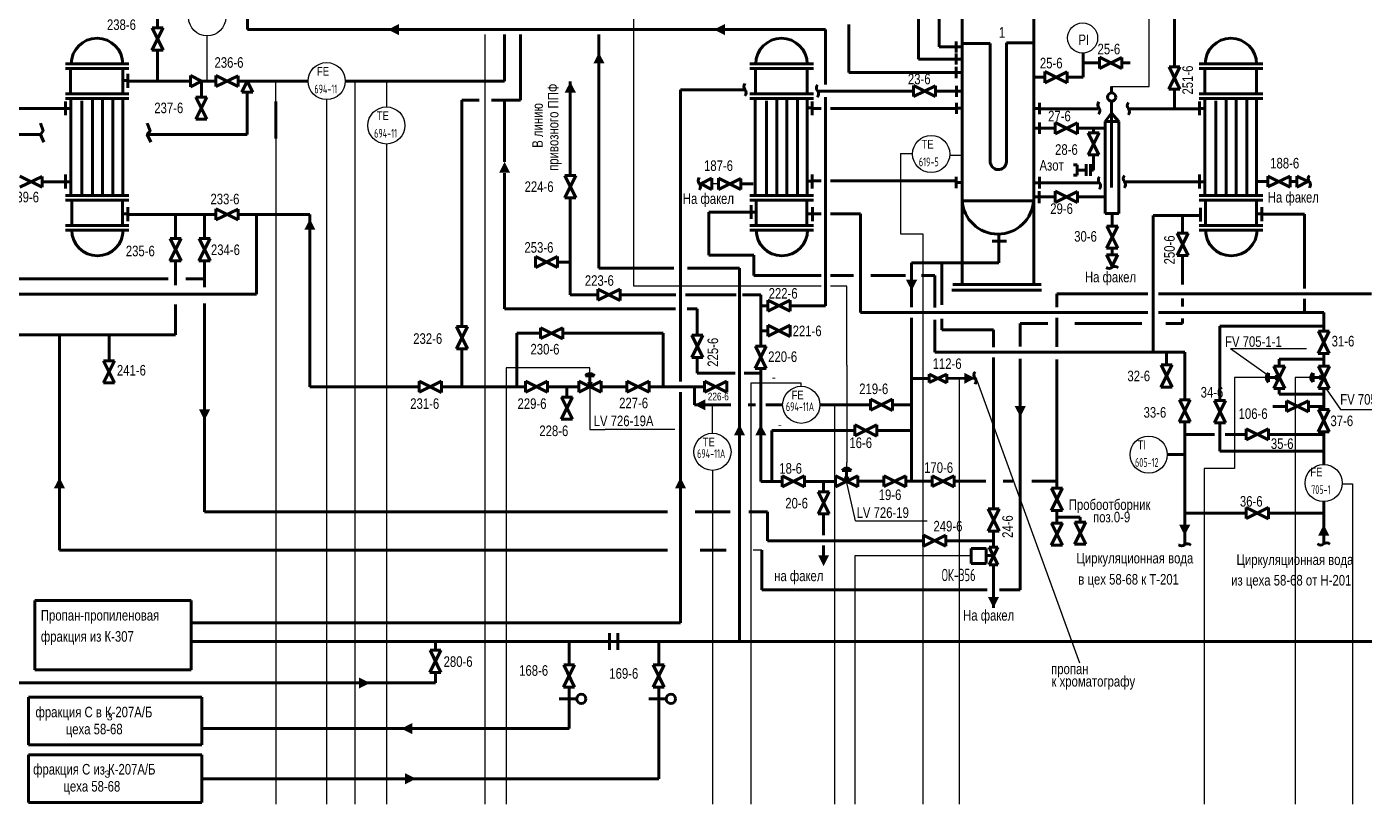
# Model space of a CAD drawing. Extents: x 906 to 2746, y -85 to 594.
# Drawn here: x 1132.9 to 1511.8, y 98.8 to 319.2 of the extents above; entities that cross this region are included whole.
import ezdxf

# ---------------------------------------------------------------- set-up
doc = ezdxf.new("R2010")
doc.units = 0
doc.header["$MEASUREMENT"] = 0
doc.layers.add('1', color=7, linetype='CONTINUOUS')
doc.layers.add('2', color=7, linetype='CONTINUOUS')
doc.styles.get("Standard").update_dxf_attribs({"font": 'MDM_Win'})
doc.styles.add('стиль1', font='txt.shx', dxfattribs={"width": 0.6})

msp = doc.modelspace()

# ---------------------------------------------------------------- linework, layer by layer
at = {"layer": '1', "lineweight": 30}
for p, q in [((1304.87, 245.66), (1304.87, 538.64)), ((1450.86, 302.26), (1450.86, 538.64)), ((1184.03, 309.71), (1184.03, 316.54)), ((1262.69, 316.93), (1262.69, 98.76)), ((1184.03, 303.75), (1184.03, 309.71)), ((1203.45, 298.01), (1203.45, 303.75)), ((1225.89, 303.72), (1225.89, 98.76)), ((1234.81, 303.72), (1234.81, 296.44)), ((1440.2, 302.26), (1450.86, 302.26)), ((1217.83, 298.49), (1217.83, 294.62)), ((1217.83, 294.62), (1217.83, 98.76)), ((1203.45, 287.49), (1203.45, 98.76)), ((1234.81, 285.92), (1234.81, 98.76)), ((1380.48, 283.2), (1380.48, 260.48)), ((1380.48, 283.2), (1383.87, 283.2)), ((1394.39, 282.79), (1397.88, 282.79)), ((1323.9, 274.65), (1323.43, 274.65)), ((1328.87, 274.65), (1326.99, 274.65)), ((1380.48, 260.48), (1386.78, 260.48)), ((1386.78, 260.48), (1386.78, 98.76)), ((1358, 245.66), (1304.87, 245.66)), ((1365.21, 245.66), (1360.62, 245.66)), ((1365.21, 224.85), (1365.21, 245.66)), ((1473.96, 227.92), (1484.28, 220.54)), ((1473.96, 227.92), (1495.49, 227.92)), ((1365.21, 223.21), (1365.21, 224.85)), ((1292.48, 222.49), (1268.77, 222.49)), ((1268.77, 222.49), (1268.77, 98.76)), ((1292.48, 220.85), (1292.48, 222.49)), ((1365.21, 223.21), (1365.21, 195.67)), ((1292.45, 217.14), (1292.45, 204.95)), ((1352.32, 218.1), (1338.04, 218.1)), ((1338.04, 218.1), (1338.04, 98.76)), ((1352.32, 217.25), (1352.32, 218.1)), ((1402.17, 218.72), (1431.18, 138.81)), ((1479.51, 219.72), (1475.08, 219.72)), ((1475.08, 219.72), (1475.08, 193.92)), ((1484.05, 219.72), (1479.51, 219.72)), ((1496.67, 219.72), (1492.26, 219.72)), ((1492.26, 219.72), (1492.26, 98.76)), ((1501.04, 216.48), (1505.1, 210.66)), ((1327.17, 203.93), (1327.17, 211.99)), ((1361.7, 211.99), (1361.7, 98.76)), ((1505.1, 210.66), (1522.7, 210.66)), ((1292.45, 204.95), (1296.77, 204.95)), ((1316.55, 204.95), (1296.77, 204.95)), ((1327.17, 193.41), (1327.17, 98.76)), ((1365.21, 194.02), (1365.21, 195.67)), ((1475.08, 193.92), (1466.51, 193.92)), ((1466.51, 193.92), (1466.51, 98.76)), ((1367.69, 179.13), (1365.18, 190.31)), ((1505.59, 189.59), (1508.48, 189.59)), ((1508.48, 189.59), (1508.48, 98.76)), ((1367.69, 179.13), (1387.99, 179.13)), ((1341.17, 170.75), (1338.72, 170.75)), ((1397.12, 169.14), (1367.46, 169.14)), ((1367.46, 169.14), (1367.46, 98.76)), ((1400.46, 169.14), (1397.12, 169.14))]:
    msp.add_line(p, q, dxfattribs=at)
at = {"layer": '1', "lineweight": 80}
for p, q in [((1397.88, 480.67), (1397.88, 246.08)), ((1418.17, 246.08), (1418.17, 480.67)), ((1458.04, 370.33), (1458.04, 307.78)), ((1169.99, 318.85), (1169.99, 326.62)), ((1391.42, 313.42), (1391.42, 327.05)), ((1385.52, 309.99), (1385.52, 323.75)), ((1168.4, 312.55), (1171.55, 318.85)), ((1171.55, 318.85), (1168.47, 318.85)), ((1168.47, 318.85), (1171.55, 312.55)), ((1365.8, 319.76), (1365.8, 306.19)), ((1268.29, 303.75), (1268.29, 316.93)), ((1272.82, 298.36), (1272.82, 316.93)), ((1295.01, 316.93), (1295.01, 250.69)), ((1396.17, 313.42), (1396.17, 315)), ((1396.17, 315), (1396.17, 311.83)), ((1410.44, 311.64), (1410.44, 314.56)), ((1410.44, 314.56), (1418.17, 314.56)), ((1171.55, 312.55), (1168.4, 312.55)), ((1169.99, 312.55), (1169.99, 303.75)), ((1396.17, 313.42), (1391.42, 313.42)), ((1397.88, 313.42), (1396.17, 313.42)), ((1396.17, 309.99), (1396.17, 311.58)), ((1396.17, 311.58), (1396.17, 308.41)), ((1405.87, 314.43), (1397.88, 314.43)), ((1405.87, 311.51), (1405.87, 314.43)), ((1405.87, 311.51), (1405.87, 281.08)), ((1410.44, 311.64), (1410.44, 280.83)), ((1432.18, 304.86), (1432.18, 311.7)), ((1432.18, 311.7), (1432.18, 308.91)), ((1143.89, 308.6), (1161.89, 308.6)), ((1143.89, 307.33), (1161.89, 307.33)), ((1145.29, 307.05), (1145.29, 299.82)), ((1160.12, 307.33), (1160.12, 300.1)), ((1337.78, 308.6), (1355.78, 308.6)), ((1337.78, 307.33), (1355.78, 307.33)), ((1339.36, 307.33), (1339.36, 300.1)), ((1354.01, 307.33), (1354.01, 300.1)), ((1396.17, 309.99), (1385.52, 309.99)), ((1397.88, 309.99), (1396.17, 309.99)), ((1396.17, 306.19), (1396.17, 307.77)), ((1396.17, 307.77), (1396.17, 304.6)), ((1432.18, 308.91), (1436.83, 308.91)), ((1436.83, 307.34), (1436.83, 310.49)), ((1436.83, 310.49), (1443.13, 307.34)), ((1443.13, 310.43), (1436.83, 307.34)), ((1443.13, 307.34), (1443.13, 310.43)), ((1443.13, 308.91), (1445.5, 308.91)), ((1456.45, 301.48), (1459.6, 307.78)), ((1459.6, 307.78), (1456.51, 307.78)), ((1456.51, 307.78), (1459.6, 301.48)), ((1465.09, 308.6), (1483.09, 308.6)), ((1465.09, 307.33), (1483.09, 307.33)), ((1466.67, 307.33), (1466.67, 300.1)), ((1481.32, 307.33), (1481.32, 300.1)), ((1160.1, 303.94), (1161.59, 303.94)), ((1161.59, 305.81), (1161.59, 301.88)), ((1179.3, 303.75), (1161.59, 303.75)), ((1182.39, 303.75), (1179.3, 305.32)), ((1179.3, 305.32), (1179.3, 302.17)), ((1179.3, 302.17), (1182.39, 303.75)), ((1182.39, 299.23), (1182.39, 303.75)), ((1182.39, 303.75), (1186.5, 303.75)), ((1186.5, 302.19), (1186.5, 305.34)), ((1186.5, 305.34), (1192.8, 302.19)), ((1192.8, 305.28), (1186.5, 302.19)), ((1192.8, 302.19), (1192.8, 305.28)), ((1193.18, 303.75), (1192.8, 303.75)), ((1193.18, 303.75), (1212.62, 303.75)), ((1195.4, 303.75), (1193.82, 300.66)), ((1196.97, 300.66), (1195.4, 303.75)), ((1223.15, 303.75), (1268.29, 303.75)), ((1286.91, 276.99), (1286.91, 303.6)), ((1365.8, 306.19), (1396.87, 306.19)), ((1397.88, 306.19), (1396.17, 306.19)), ((1418.17, 304.86), (1421.36, 304.86)), ((1421.36, 303.28), (1421.36, 306.43)), ((1421.36, 306.43), (1427.66, 303.28)), ((1427.66, 306.37), (1421.36, 303.28)), ((1427.66, 303.28), (1427.66, 306.37)), ((1427.66, 304.86), (1432.18, 304.86)), ((1143.89, 300.1), (1161.89, 300.1)), ((1193.82, 300.66), (1196.97, 300.66)), ((1195.4, 288.58), (1195.4, 300.66)), ((1336.38, 301.31), (1318.12, 301.31)), ((1318.12, 301.31), (1318.12, 265.42)), ((1337.78, 300.1), (1355.78, 300.1)), ((1384.08, 300.93), (1356.93, 300.93)), ((1384.08, 299.35), (1384.08, 302.5)), ((1384.08, 302.5), (1390.38, 299.35)), ((1390.38, 302.44), (1384.08, 299.35)), ((1390.38, 299.35), (1390.38, 302.44)), ((1396.27, 300.93), (1390.38, 300.93)), ((1396.27, 300.86), (1396.27, 302.45)), ((1396.27, 302.45), (1396.27, 299.28)), ((1397.98, 300.86), (1396.27, 300.86)), ((1440.2, 300.39), (1440.2, 302.26)), ((1459.6, 301.48), (1456.45, 301.48)), ((1458.04, 301.48), (1458.04, 295.92)), ((1465.09, 300.1), (1483.09, 300.1)), ((1143.92, 295.95), (1128.89, 295.95)), ((1143.89, 298.83), (1161.89, 298.83)), ((1143.92, 294.08), (1143.92, 298.01)), ((1145.41, 295.95), (1143.92, 295.95)), ((1145.41, 298.83), (1145.41, 271.32)), ((1148.55, 298.17), (1148.55, 271.29)), ((1151.53, 298.83), (1151.53, 271.29)), ((1154.35, 298.83), (1154.35, 271.29)), ((1157.33, 271.29), (1157.33, 298.8)), ((1160.12, 298.83), (1160.12, 271.29)), ((1180.8, 292.93), (1183.95, 299.23)), ((1183.95, 299.23), (1180.86, 299.23)), ((1180.86, 299.23), (1183.95, 292.93)), ((1203.45, 287.49), (1203.45, 298.01)), ((1256.21, 234.2), (1256.21, 298.36)), ((1256.21, 298.36), (1261.09, 298.36)), ((1268.29, 298.36), (1264.58, 298.36)), ((1268.29, 280.85), (1268.29, 298.36)), ((1268.29, 298.36), (1272.82, 298.36)), ((1337.78, 298.83), (1355.78, 298.83)), ((1339.3, 298.83), (1339.3, 271.32)), ((1342.44, 298.17), (1342.44, 271.29)), ((1345.42, 298.83), (1345.42, 271.29)), ((1348.24, 298.83), (1348.24, 271.29)), ((1351.22, 271.29), (1351.22, 298.8)), ((1353.96, 296.14), (1355.45, 296.14)), ((1354.01, 298.83), (1354.01, 271.29)), ((1358, 295.98), (1355.4, 295.98)), ((1355.45, 298.01), (1355.45, 294.08)), ((1396.27, 295.98), (1360.62, 295.98)), ((1396.27, 296.04), (1396.27, 297.63)), ((1396.27, 297.63), (1396.27, 294.46)), ((1397.98, 296.04), (1396.27, 296.04)), ((1418.08, 295.98), (1419.79, 295.98)), ((1419.79, 294.4), (1419.79, 297.57)), ((1419.79, 295.98), (1419.79, 294.4)), ((1436.37, 295.92), (1419.82, 295.92)), ((1440.2, 294.62), (1440.2, 298.04)), ((1465.12, 295.92), (1444.99, 295.92)), ((1465.09, 298.83), (1483.09, 298.83)), ((1465.12, 294.08), (1465.12, 298.01)), ((1466.61, 295.95), (1465.12, 295.95)), ((1466.61, 298.83), (1466.61, 271.32)), ((1469.75, 298.17), (1469.75, 271.29)), ((1472.73, 298.83), (1472.73, 271.29)), ((1475.55, 298.83), (1475.55, 271.29)), ((1478.53, 271.29), (1478.53, 298.8)), ((1481.32, 298.83), (1481.32, 271.29)), ((1183.95, 292.93), (1180.8, 292.93)), ((1419.79, 288.82), (1419.79, 291.99)), ((1424.28, 288.83), (1424.28, 291.98)), ((1424.28, 291.98), (1430.58, 288.83)), ((1430.58, 291.91), (1424.28, 288.83)), ((1430.58, 288.83), (1430.58, 291.91)), ((1438.46, 292.3), (1440.2, 294.62)), ((1438.46, 292.3), (1438.46, 266.18)), ((1442.26, 292.3), (1438.46, 292.3)), ((1440.2, 294.74), (1440.2, 273.57)), ((1440.2, 294.62), (1442.26, 292.3)), ((1442.26, 266.18), (1442.26, 292.3)), ((1120.31, 288.58), (1136.79, 288.58)), ((1170.32, 288.58), (1167.08, 288.58)), ((1170.32, 288.58), (1195.4, 288.58)), ((1418.08, 290.4), (1419.79, 290.4)), ((1419.79, 290.4), (1424.28, 290.4)), ((1419.79, 290.4), (1419.79, 288.82)), ((1430.58, 290.4), (1438.46, 290.4)), ((1436.64, 282.82), (1433.56, 289.12)), ((1433.56, 289.12), (1436.71, 289.12)), ((1436.71, 289.12), (1433.56, 282.82)), ((1435.13, 290.4), (1435.13, 289.12)), ((1433.56, 282.82), (1436.64, 282.82)), ((1435.13, 282.82), (1435.13, 278.55)), ((1130.95, 276.81), (1137.25, 273.66)), ((1137.25, 276.74), (1130.95, 273.66)), ((1137.25, 273.66), (1137.25, 276.74)), ((1143.92, 273.35), (1143.92, 277.28)), ((1268.3, 239.2), (1268.3, 277.67)), ((1285.32, 270.69), (1288.47, 276.99)), ((1288.47, 276.99), (1285.38, 276.99)), ((1285.38, 276.99), (1288.47, 270.69)), ((1355.45, 277.28), (1355.45, 273.35)), ((1430.48, 280.02), (1429.42, 280.02)), ((1429.42, 277.11), (1430.48, 277.11)), ((1433.01, 278.55), (1430.47, 278.55)), ((1430.48, 277.11), (1430.48, 280.02)), ((1433.01, 276.93), (1433.01, 280.2)), ((1434.27, 276.93), (1434.27, 280.2)), ((1435.13, 278.55), (1434.27, 278.55)), ((1465.12, 273.35), (1465.12, 277.28)), ((1484.54, 276.82), (1484.54, 273.74)), ((1484.54, 273.74), (1490.84, 276.82)), ((1490.84, 273.67), (1484.54, 276.82)), ((1490.84, 276.82), (1490.84, 273.67)), ((1495.81, 275.25), (1492.72, 276.82)), ((1492.72, 276.82), (1492.72, 273.67)), ((1137.62, 275.22), (1137.25, 275.22)), ((1137.62, 275.22), (1143.92, 275.22)), ((1145.41, 275.22), (1143.92, 275.22)), ((1326.99, 276.22), (1323.9, 274.65)), ((1323.9, 274.65), (1326.99, 273.07)), ((1326.99, 273.07), (1326.99, 276.22)), ((1328.87, 273.07), (1328.87, 276.22)), ((1328.87, 276.22), (1335.17, 273.07)), ((1335.17, 276.16), (1328.87, 273.07)), ((1335.17, 273.07), (1335.17, 276.16)), ((1338.7, 274.65), (1335.17, 274.65)), ((1353.96, 275.41), (1355.45, 275.41)), ((1355.45, 275.44), (1358, 275.44)), ((1360.62, 275.44), (1395.98, 275.44)), ((1396.17, 274.99), (1396.17, 276.58)), ((1396.17, 276.58), (1396.17, 273.41)), ((1397.88, 274.99), (1396.17, 274.99)), ((1418.17, 274.87), (1419.82, 274.87)), ((1419.82, 274.87), (1419.82, 276.58)), ((1419.82, 276.58), (1419.82, 273.35)), ((1419.82, 274.87), (1436.81, 274.87)), ((1465.12, 275.22), (1443.88, 275.22)), ((1466.61, 275.22), (1465.12, 275.22)), ((1481, 275.25), (1484.54, 275.25)), ((1490.84, 275.25), (1492.72, 275.25)), ((1492.72, 273.67), (1495.81, 275.25)), ((1495.81, 275.25), (1496.28, 275.25)), ((1161.89, 271.29), (1143.89, 271.29)), ((1161.89, 270.02), (1143.89, 270.02)), ((1145.66, 262.79), (1145.66, 270.02)), ((1160.05, 262.76), (1160.05, 269.99)), ((1288.47, 270.69), (1285.32, 270.69)), ((1286.91, 263.9), (1286.91, 270.69)), ((1355.78, 271.29), (1337.78, 271.29)), ((1355.78, 270.02), (1337.78, 270.02)), ((1339.55, 262.79), (1339.55, 270.02)), ((1353.95, 262.76), (1353.95, 269.99)), ((1397.88, 269.8), (1418.17, 269.8)), ((1418.17, 270.94), (1419.76, 270.94)), ((1419.76, 270.94), (1419.76, 272.59)), ((1419.76, 272.59), (1419.76, 269.16)), ((1419.76, 270.94), (1424.28, 270.94)), ((1424.28, 269.36), (1424.28, 272.51)), ((1424.28, 272.51), (1430.58, 269.36)), ((1430.58, 272.45), (1424.28, 269.36)), ((1430.58, 269.36), (1430.58, 272.45)), ((1430.58, 270.94), (1438.46, 270.94)), ((1483.09, 271.29), (1465.09, 271.29)), ((1483.09, 270.02), (1465.09, 270.02)), ((1466.86, 262.79), (1466.86, 270.02)), ((1481.26, 262.76), (1481.26, 269.99)), ((1160.1, 266.12), (1161.59, 266.12)), ((1161.59, 267.99), (1161.59, 264.06)), ((1186.5, 265.96), (1161.59, 265.96)), ((1175.09, 259.12), (1175.09, 265.96)), ((1183.3, 259.12), (1183.3, 265.96)), ((1186.5, 264.4), (1186.5, 267.55)), ((1186.5, 267.55), (1192.8, 264.4)), ((1192.8, 267.49), (1186.5, 264.4)), ((1192.8, 264.4), (1192.8, 267.49)), ((1193.18, 265.96), (1192.8, 265.96)), ((1193.18, 265.96), (1213.13, 265.96)), ((1198.03, 243.38), (1198.03, 265.96)), ((1213.13, 265.96), (1213.13, 264.69)), ((1318.12, 265.42), (1318.12, 218.61)), ((1338.17, 266.58), (1326.18, 266.58)), ((1326.18, 266.58), (1326.18, 254.38)), ((1338.17, 264.69), (1338.17, 268.62)), ((1339.66, 266.56), (1338.17, 266.56)), ((1353.99, 266.12), (1355.48, 266.12)), ((1355.48, 267.99), (1355.48, 264.06)), ((1355.48, 266.08), (1358, 266.08)), ((1360.62, 266.08), (1369.08, 266.08)), ((1369.08, 266.08), (1369.08, 238.19)), ((1438.46, 266.18), (1442.26, 266.18)), ((1440.39, 266.19), (1440.39, 262.65)), ((1465.38, 265.62), (1452, 265.62)), ((1452, 265.62), (1452, 227.07)), ((1460.37, 260.6), (1460.37, 265.62)), ((1465.38, 263.92), (1465.38, 267.86)), ((1481.3, 266.12), (1482.79, 266.12)), ((1482.79, 267.99), (1482.79, 264.06)), ((1482.79, 266.06), (1494.91, 266.06)), ((1494.91, 266.06), (1494.91, 244.99)), ((1161.89, 262.79), (1143.89, 262.79)), ((1161.89, 261.52), (1143.89, 261.52)), ((1213.13, 264.69), (1213.13, 217.11)), ((1286.91, 263.9), (1286.91, 257.6)), ((1355.78, 262.79), (1337.78, 262.79)), ((1355.78, 261.52), (1337.78, 261.52)), ((1438.81, 256.35), (1441.96, 262.65)), ((1441.96, 262.65), (1438.88, 262.65)), ((1438.88, 262.65), (1441.96, 256.35)), ((1483.09, 262.79), (1465.09, 262.79)), ((1483.09, 261.52), (1465.09, 261.52)), ((1173.5, 252.82), (1176.65, 259.12)), ((1176.65, 259.12), (1173.57, 259.12)), ((1173.57, 259.12), (1176.65, 252.82)), ((1181.71, 252.82), (1184.86, 259.12)), ((1184.86, 259.12), (1181.77, 259.12)), ((1181.77, 259.12), (1184.86, 252.82)), ((1410.5, 258.38), (1406.38, 258.38)), ((1408.33, 260.4), (1408.33, 258.38)), ((1408.33, 252.2), (1408.33, 258.38)), ((1408.33, 258.38), (1410.5, 258.38)), ((1458.78, 254.3), (1461.93, 260.6)), ((1461.93, 260.6), (1458.84, 260.6)), ((1458.84, 260.6), (1461.93, 254.3)), ((1277.02, 254.02), (1277.02, 250.93)), ((1277.02, 250.93), (1283.32, 254.02)), ((1283.32, 250.87), (1277.02, 254.02)), ((1283.32, 254.02), (1283.32, 250.87)), ((1286.91, 243.17), (1286.91, 257.6)), ((1326.18, 254.38), (1338.93, 254.38)), ((1338.93, 254.38), (1338.93, 248.69)), ((1441.96, 256.35), (1438.81, 256.35)), ((1441.96, 254.47), (1438.81, 254.47)), ((1438.81, 254.47), (1440.39, 251.39)), ((1440.39, 256.35), (1440.39, 254.47)), ((1440.39, 251.39), (1441.96, 254.47)), ((1461.93, 254.3), (1458.78, 254.3)), ((1460.37, 251.59), (1460.37, 254.3)), ((1176.65, 252.82), (1173.5, 252.82)), ((1175.09, 252.82), (1175.09, 245.93)), ((1184.86, 252.82), (1181.71, 252.82)), ((1183.3, 247.72), (1183.3, 252.82)), ((1283.32, 252.46), (1286.91, 252.46)), ((1295.01, 250.69), (1316.23, 250.69)), ((1320.1, 250.69), (1324.23, 250.69)), ((1324.23, 250.69), (1327.47, 250.69)), ((1327.47, 250.69), (1334.83, 250.69)), ((1334.83, 250.69), (1334.83, 229.76)), ((1383.6, 239.69), (1383.6, 252.2)), ((1383.6, 252.2), (1408.33, 252.2)), ((1392.17, 240.3), (1392.17, 252.2)), ((1440.39, 251.39), (1440.39, 250.92)), ((1460.37, 246.14), (1460.37, 251.59)), ((1130.08, 247.72), (1172.98, 247.72)), ((1177.97, 247.72), (1183.3, 247.72)), ((1183.3, 247.72), (1183.3, 245.33)), ((1338.93, 248.69), (1358, 248.69)), ((1360.62, 248.69), (1367.14, 248.69)), ((1372.05, 248.69), (1379.49, 248.69)), ((1379.49, 248.69), (1381.89, 248.69)), ((1386.35, 248.69), (1390.12, 248.69)), ((1390.12, 248.69), (1390.12, 239.53)), ((1105.45, 243.38), (1198.03, 243.38)), ((1286.91, 243.17), (1294.71, 243.17)), ((1294.71, 244.73), (1294.71, 241.64)), ((1294.71, 241.64), (1301.01, 244.73)), ((1301.01, 241.58), (1294.71, 244.73)), ((1301.01, 244.73), (1301.01, 241.58)), ((1301.01, 243.17), (1316.82, 243.17)), ((1333.89, 243.17), (1319.52, 243.17)), ((1336.44, 243.17), (1335.72, 243.17)), ((1340.86, 243.17), (1336.44, 243.17)), ((1340.86, 228.58), (1340.86, 243.17)), ((1420.39, 244.51), (1394.96, 244.51)), ((1420.26, 246.09), (1395.27, 246.09)), ((1397.88, 246.08), (1418.17, 246.08)), ((1424.74, 239.69), (1424.74, 243.49)), ((1424.74, 243.49), (1450.5, 243.49)), ((1453.5, 243.49), (1506.39, 243.49)), ((1506.39, 243.49), (1513.86, 243.49)), ((1175.09, 240.43), (1175.09, 231.79)), ((1183.3, 240.69), (1183.3, 181.62)), ((1279.16, 239.2), (1268.3, 239.2)), ((1315.13, 239.2), (1279.16, 239.2)), ((1315.13, 239.2), (1316.71, 239.2)), ((1322.88, 239.2), (1320.05, 239.2)), ((1322.88, 239.2), (1322.88, 231.74)), ((1342.89, 240.08), (1340.86, 240.08)), ((1342.89, 241.64), (1342.89, 238.56)), ((1342.89, 238.56), (1349.19, 241.64)), ((1349.19, 238.49), (1342.89, 241.64)), ((1349.19, 241.64), (1349.19, 238.49)), ((1460.37, 239.82), (1460.37, 242.11)), ((1494.91, 241.99), (1494.91, 238.3)), ((1369.08, 238.19), (1450.5, 238.19)), ((1383.6, 228.46), (1383.6, 236.69)), ((1390.12, 236.08), (1390.12, 226.96)), ((1392.17, 233.24), (1392.17, 236.41)), ((1414.38, 230.1), (1414.38, 235.04)), ((1414.38, 235.04), (1422.19, 235.04)), ((1424.74, 228.46), (1424.74, 236.69)), ((1429.86, 235.04), (1448.78, 235.04)), ((1453.5, 238.19), (1500.33, 238.19)), ((1455.6, 235.04), (1460.37, 235.04)), ((1460.37, 235.04), (1460.37, 236.47)), ((1500.33, 238.19), (1500.33, 232.87)), ((1095.09, 231.79), (1142.19, 231.79)), ((1175.09, 231.79), (1142.19, 231.79)), ((1142.19, 231.79), (1142.19, 170.75)), ((1156.24, 224.5), (1156.24, 231.79)), ((1254.62, 227.9), (1257.77, 234.2)), ((1257.77, 234.2), (1254.69, 234.2)), ((1254.69, 234.2), (1257.77, 227.9)), ((1278.48, 232.26), (1271.78, 232.26)), ((1271.78, 232.26), (1271.78, 217.24)), ((1278.48, 233.83), (1278.48, 230.75)), ((1278.48, 230.75), (1284.78, 233.83)), ((1284.78, 230.68), (1278.48, 233.83)), ((1284.78, 233.83), (1284.78, 230.68)), ((1313.18, 232.26), (1284.78, 232.26)), ((1313.18, 217.11), (1313.18, 232.26)), ((1321.29, 225.44), (1324.44, 231.74)), ((1324.44, 231.74), (1321.36, 231.74)), ((1321.36, 231.74), (1324.44, 225.44)), ((1342.89, 232.97), (1340.86, 232.97)), ((1342.89, 234.53), (1342.89, 231.44)), ((1342.89, 231.44), (1349.19, 234.53)), ((1349.19, 231.38), (1342.89, 234.53)), ((1349.19, 234.53), (1349.19, 231.38)), ((1406.82, 233.24), (1392.17, 233.24)), ((1406.82, 228.34), (1406.82, 233.24)), ((1500.33, 234.28), (1470.93, 234.28)), ((1470.93, 234.28), (1470.93, 213.18)), ((1498.76, 226.57), (1501.91, 232.87)), ((1501.91, 232.87), (1498.82, 232.87)), ((1498.82, 232.87), (1501.91, 226.57)), ((1257.77, 227.9), (1254.62, 227.9)), ((1256.21, 227.9), (1256.21, 217.11)), ((1334.83, 215), (1334.83, 229.76)), ((1339.27, 222.28), (1342.42, 228.58)), ((1342.42, 228.58), (1339.33, 228.58)), ((1339.33, 228.58), (1342.42, 222.28)), ((1383.6, 228.46), (1383.6, 219.49)), ((1414.38, 230.1), (1414.38, 228.52)), ((1154.65, 218.2), (1157.8, 224.5)), ((1157.8, 224.5), (1154.71, 224.5)), ((1154.71, 224.5), (1157.8, 218.2)), ((1324.44, 225.44), (1321.29, 225.44)), ((1322.88, 220.96), (1322.88, 225.44)), ((1334.83, 224.49), (1334.83, 219.09)), ((1390.12, 226.96), (1395.16, 226.96)), ((1460.96, 226.96), (1395.16, 226.96)), ((1406.82, 224.46), (1406.82, 225.45)), ((1406.82, 213.68), (1406.82, 224.46)), ((1414.38, 223.45), (1414.38, 225.06)), ((1424.74, 219.49), (1424.74, 224.84)), ((1455.78, 226.96), (1455.78, 223.28)), ((1460.96, 226.96), (1460.96, 213.43)), ((1500.33, 224.94), (1487.71, 224.94)), ((1487.71, 224.94), (1487.71, 222.9)), ((1501.91, 226.57), (1498.76, 226.57)), ((1500.33, 226.57), (1500.33, 222.9)), ((1291.19, 220.23), (1293.71, 220.23)), ((1292.45, 217.14), (1292.45, 220.23)), ((1333.59, 220.96), (1322.88, 220.96)), ((1340.86, 220.96), (1336.18, 220.96)), ((1342.42, 222.28), (1339.27, 222.28)), ((1340.86, 219.49), (1340.86, 222.28)), ((1388.59, 218.27), (1388.59, 220.72)), ((1393.59, 220.72), (1388.59, 218.27)), ((1388.59, 220.72), (1393.59, 218.22)), ((1393.59, 218.22), (1393.59, 220.72)), ((1414.38, 170.75), (1414.38, 223.45)), ((1454.21, 216.98), (1457.36, 223.28)), ((1457.36, 223.28), (1454.27, 223.28)), ((1454.27, 223.28), (1457.36, 216.98)), ((1484.68, 218.46), (1484.68, 220.98)), ((1489.29, 216.6), (1486.21, 222.9)), ((1486.21, 222.9), (1489.36, 222.9)), ((1489.36, 222.9), (1486.21, 216.6)), ((1487.77, 219.72), (1486.44, 220.09)), ((1497.3, 218.46), (1497.3, 220.98)), ((1501.91, 216.6), (1498.83, 222.9)), ((1498.83, 222.9), (1501.98, 222.9)), ((1501.98, 222.9), (1498.83, 216.6)), ((1500.39, 219.72), (1499.06, 220.09)), ((1157.8, 218.2), (1154.65, 218.2)), ((1213.13, 217.11), (1244.09, 217.11)), ((1244.09, 218.67), (1244.09, 215.59)), ((1244.09, 215.59), (1250.39, 218.67)), ((1250.39, 215.52), (1244.09, 218.67)), ((1250.39, 218.67), (1250.39, 215.52)), ((1250.39, 217.11), (1274.19, 217.11)), ((1271.78, 217.24), (1271.78, 217.11)), ((1274.19, 218.69), (1274.19, 215.6)), ((1274.19, 215.6), (1280.49, 218.69)), ((1280.49, 215.54), (1274.19, 218.69)), ((1280.49, 218.69), (1280.49, 215.54)), ((1280.49, 217.11), (1289.34, 217.11)), ((1285.92, 217.11), (1285.92, 214.19)), ((1289.33, 218.7), (1289.33, 215.61)), ((1289.33, 215.61), (1295.63, 218.7)), ((1295.63, 215.55), (1289.33, 218.7)), ((1292.45, 217.14), (1292.13, 218.46)), ((1292.45, 217.14), (1292.83, 218.46)), ((1295.63, 218.7), (1295.63, 215.55)), ((1295.64, 217.11), (1302.96, 217.11)), ((1302.96, 218.69), (1302.96, 215.6)), ((1302.96, 215.6), (1309.26, 218.69)), ((1309.26, 215.54), (1302.96, 218.69)), ((1309.26, 218.69), (1309.26, 215.54)), ((1309.26, 217.13), (1322.1, 217.13)), ((1322.1, 217.13), (1322.1, 211.99)), ((1322.1, 217.13), (1324.95, 217.13)), ((1324.95, 218.69), (1324.95, 215.6)), ((1324.95, 215.6), (1331.25, 218.69)), ((1331.25, 215.54), (1324.95, 218.69)), ((1331.25, 218.69), (1331.25, 215.54)), ((1340.86, 190.3), (1340.86, 219.49)), ((1344.52, 219.6), (1344.52, 219.47)), ((1383.6, 219.49), (1383.6, 190.33)), ((1383.6, 219.49), (1388.59, 219.49)), ((1393.59, 219.49), (1401.58, 219.52)), ((1424.74, 190.33), (1424.74, 219.49)), ((1457.36, 216.98), (1454.21, 216.98)), ((1487.77, 219.72), (1484.68, 219.72)), ((1486.21, 216.6), (1489.29, 216.6)), ((1487.77, 219.72), (1486.44, 219.4)), ((1487.71, 216.6), (1487.71, 214.97)), ((1500.39, 219.72), (1497.3, 219.72)), ((1498.83, 216.6), (1501.91, 216.6)), ((1500.39, 219.72), (1499.06, 219.4)), ((1500.33, 216.6), (1500.33, 210.66)), ((1284.34, 207.89), (1287.49, 214.19)), ((1287.49, 214.19), (1284.41, 214.19)), ((1284.41, 214.19), (1287.49, 207.89)), ((1318.12, 215.61), (1318.12, 150.21)), ((1334.83, 215), (1334.83, 162.03)), ((1371.9, 213.55), (1371.9, 210.46)), ((1371.9, 210.46), (1378.2, 213.55)), ((1378.2, 210.4), (1371.9, 213.55)), ((1378.2, 213.55), (1378.2, 210.4)), ((1406.82, 213.68), (1406.82, 182.51)), ((1459.38, 207.13), (1462.53, 213.43)), ((1462.53, 213.43), (1459.45, 213.43)), ((1459.45, 213.43), (1462.53, 207.13)), ((1469.35, 206.88), (1472.5, 213.18)), ((1472.5, 213.18), (1469.42, 213.18)), ((1469.42, 213.18), (1472.5, 206.88)), ((1487.71, 214.97), (1500.33, 214.97)), ((1489.74, 213.14), (1489.74, 210.05)), ((1489.74, 210.05), (1496.04, 213.14)), ((1496.04, 209.99), (1489.74, 213.14)), ((1496.04, 213.14), (1496.04, 209.99)), ((1322.1, 211.99), (1332.42, 211.99)), ((1337.28, 211.99), (1339.37, 211.99)), ((1342.26, 211.99), (1347.06, 211.99)), ((1371.9, 211.99), (1357.58, 211.99)), ((1378.2, 211.99), (1383.6, 211.99)), ((1489.74, 211.56), (1485.95, 211.56)), ((1500.33, 211.56), (1496.04, 211.56)), ((1498.76, 204.36), (1501.91, 210.66)), ((1501.91, 210.66), (1498.82, 210.66)), ((1498.82, 210.66), (1501.91, 204.36)), ((1287.49, 207.89), (1284.34, 207.89)), ((1367.47, 204.74), (1344.01, 204.74)), ((1344.01, 204.74), (1344.01, 190.3)), ((1346.26, 206.26), (1346.26, 206.13)), ((1367.47, 206.3), (1367.47, 203.21)), ((1367.47, 203.21), (1373.77, 206.3)), ((1373.77, 203.15), (1367.47, 206.3)), ((1373.77, 206.3), (1373.77, 203.15)), ((1373.77, 204.74), (1383.6, 204.74)), ((1462.53, 207.13), (1459.38, 207.13)), ((1460.96, 207.13), (1460.96, 172.31)), ((1472.5, 206.88), (1469.35, 206.88)), ((1470.93, 206.88), (1470.93, 198.81)), ((1478.38, 205.18), (1478.38, 202.1)), ((1478.38, 202.1), (1484.68, 205.18)), ((1484.68, 202.03), (1478.38, 205.18)), ((1484.68, 205.18), (1484.68, 202.03)), ((1469.43, 203.61), (1460.96, 203.61)), ((1478.38, 203.61), (1472.43, 203.61)), ((1500.33, 203.61), (1484.68, 203.61)), ((1501.91, 204.36), (1498.76, 204.36)), ((1500.33, 204.36), (1500.33, 195.07)), ((1456, 197.88), (1460.96, 197.88)), ((1470.93, 198.81), (1500.33, 198.81)), ((1363.92, 193.4), (1366.44, 193.4)), ((1365.18, 190.31), (1365.18, 193.4)), ((1344.01, 190.3), (1340.86, 190.3)), ((1346.92, 190.3), (1344.01, 190.3)), ((1344.52, 190.41), (1344.52, 190.29)), ((1346.92, 191.86), (1346.92, 188.77)), ((1346.92, 188.77), (1353.22, 191.86)), ((1353.22, 188.71), (1346.92, 191.86)), ((1353.22, 191.86), (1353.22, 188.71)), ((1353.22, 190.29), (1362.07, 190.29)), ((1358.65, 190.29), (1358.65, 187.36)), ((1362.06, 191.87), (1362.06, 188.78)), ((1362.06, 188.78), (1368.36, 191.87)), ((1368.36, 188.72), (1362.06, 191.87)), ((1365.18, 190.31), (1364.87, 191.63)), ((1365.18, 190.31), (1365.56, 191.63)), ((1368.36, 191.87), (1368.36, 188.72)), ((1368.36, 190.31), (1375.69, 190.31)), ((1375.69, 191.89), (1375.69, 188.8)), ((1375.69, 188.8), (1381.99, 191.89)), ((1381.99, 188.74), (1375.69, 191.89)), ((1381.99, 191.89), (1381.99, 188.74)), ((1383.6, 190.33), (1381.99, 190.33)), ((1383.6, 190.33), (1389.38, 190.33)), ((1389.38, 191.89), (1389.38, 188.8)), ((1389.38, 188.8), (1395.68, 191.89)), ((1395.68, 188.74), (1389.38, 191.89)), ((1395.68, 191.89), (1395.68, 188.74)), ((1395.68, 190.33), (1404.6, 190.33)), ((1409.48, 190.33), (1412.29, 190.33)), ((1417.61, 190.33), (1424.74, 190.33)), ((1424.74, 190.33), (1424.74, 188.38)), ((1357.08, 181.06), (1360.23, 187.36)), ((1360.23, 187.36), (1357.14, 187.36)), ((1357.14, 187.36), (1360.23, 181.06)), ((1423.16, 182.08), (1426.31, 188.38)), ((1426.31, 188.38), (1423.23, 188.38)), ((1423.23, 188.38), (1426.31, 182.08)), ((1405.23, 176.21), (1408.38, 182.51)), ((1408.38, 182.51), (1405.29, 182.51)), ((1405.29, 182.51), (1408.38, 176.21)), ((1426.31, 182.08), (1423.16, 182.08)), ((1424.74, 182.08), (1424.74, 178.49)), ((1478.38, 182.85), (1478.38, 179.76)), ((1478.38, 179.76), (1484.68, 182.85)), ((1484.68, 179.7), (1478.38, 182.85)), ((1484.68, 182.85), (1484.68, 179.7)), ((1500.33, 184.54), (1500.33, 172.56)), ((1183.3, 181.62), (1314.44, 181.62)), ((1322.31, 181.62), (1332.19, 181.62)), ((1342.78, 181.62), (1337.52, 181.62)), ((1342.78, 173.47), (1342.78, 181.62)), ((1360.23, 181.06), (1357.08, 181.06)), ((1358.65, 181.06), (1358.65, 177.39)), ((1423.16, 172.19), (1426.31, 178.49)), ((1426.31, 178.49), (1423.23, 178.49)), ((1423.23, 178.49), (1426.31, 172.19)), ((1424.74, 180.18), (1431.33, 180.18)), ((1429.76, 172.45), (1432.91, 178.75)), ((1432.91, 178.75), (1429.82, 178.75)), ((1429.82, 178.75), (1432.91, 172.45)), ((1431.33, 180.18), (1431.33, 178.75)), ((1478.38, 181.27), (1460.96, 181.27)), ((1500.33, 181.27), (1484.68, 181.27)), ((1358.65, 177.39), (1358.65, 175.07)), ((1386.98, 175.03), (1386.98, 171.94)), ((1386.98, 171.94), (1393.28, 175.03)), ((1393.28, 171.88), (1386.98, 175.03)), ((1393.28, 175.03), (1393.28, 171.88)), ((1408.38, 176.21), (1405.23, 176.21)), ((1406.8, 176.21), (1406.8, 171.67)), ((1142.19, 170.75), (1314.39, 170.75)), ((1323.67, 170.75), (1331.07, 170.75)), ((1341.17, 170.75), (1341.17, 159.58)), ((1386.98, 173.47), (1342.78, 173.47)), ((1358.65, 172.14), (1358.65, 169.36)), ((1393.28, 173.47), (1406.8, 173.47)), ((1405.55, 171.67), (1408, 166.67)), ((1408.05, 171.67), (1405.55, 171.67)), ((1405.55, 166.67), (1408.05, 171.67)), ((1414.38, 159.58), (1414.38, 170.75)), ((1426.31, 172.19), (1423.16, 172.19)), ((1432.91, 172.45), (1429.76, 172.45)), ((1408, 166.67), (1405.55, 166.67)), ((1406.79, 166.55), (1406.79, 154.45)), ((1334.83, 154.39), (1334.83, 162.03)), ((1341.17, 159.58), (1404.99, 159.58)), ((1408.49, 159.58), (1414.38, 159.58)), ((1135.19, 136.85), (1135.19, 156.5)), ((1135.19, 156.5), (1179.53, 156.5)), ((1179.53, 156.5), (1179.53, 136.85)), ((1334.83, 154.39), (1334.83, 144.91)), ((1318.12, 150.21), (1179.61, 150.21)), ((1505.76, 144.91), (1179.4, 144.91)), ((1286.56, 144.91), (1286.56, 138.24)), ((1297.98, 147.28), (1297.98, 144.91)), ((1297.98, 144.91), (1297.98, 142.54)), ((1300.38, 147.28), (1300.38, 144.91)), ((1300.38, 144.91), (1300.38, 142.54)), ((1311.95, 144.91), (1311.95, 138.24)), ((1505.76, 144.91), (1523.44, 144.91)), ((1247.12, 136.12), (1250.27, 142.42)), ((1250.27, 142.42), (1247.18, 142.42)), ((1247.18, 142.42), (1250.27, 136.12)), ((1179.53, 136.85), (1135.19, 136.85)), ((1284.97, 131.94), (1288.12, 138.24)), ((1288.12, 138.24), (1285.03, 138.24)), ((1285.03, 138.24), (1288.12, 131.94)), ((1310.36, 131.94), (1313.51, 138.24)), ((1313.51, 138.24), (1310.42, 138.24)), ((1310.42, 138.24), (1313.51, 131.94)), ((1250.27, 136.12), (1247.12, 136.12)), ((1133.39, 129.09), (1133.39, 115.62)), ((1182.5, 129.09), (1133.39, 129.09)), ((1182.5, 115.62), (1182.5, 129.09)), ((1288.12, 131.94), (1284.97, 131.94)), ((1286.56, 131.94), (1286.56, 125.33)), ((1313.51, 131.94), (1310.36, 131.94)), ((1311.95, 131.94), (1311.95, 125.33)), ((1283.72, 128.63), (1288.7, 128.63)), ((1286.56, 125.33), (1286.56, 122.53)), ((1309.11, 128.63), (1314.09, 128.63)), ((1311.95, 125.33), (1311.95, 106)), ((1286.56, 122.53), (1286.56, 120.21)), ((1182.5, 120.21), (1286.56, 120.21)), ((1133.39, 115.62), (1182.5, 115.62)), ((1133.39, 112.74), (1133.39, 99.27)), ((1182.5, 112.74), (1133.39, 112.74)), ((1182.5, 99.27), (1182.5, 112.74)), ((1311.95, 106), (1182.5, 106)), ((1133.39, 99.27), (1182.5, 99.27))]:
    msp.add_line(p, q, dxfattribs=at)
at = {"layer": '1', "lineweight": 80, "ltscale": 100}
for p, q in [((1195.42, 318.35), (1195.42, 334.71)), ((1359.22, 318.35), (1195.42, 318.35)), ((1359.22, 302.77), (1359.22, 318.35)), ((1359.22, 240.08), (1359.22, 299.22)), ((1349.19, 240.08), (1359.22, 240.08)), ((1248.71, 142.42), (1248.71, 144.91)), ((930.32, 133.14), (1248.71, 133.14)), ((1248.71, 133.14), (1248.71, 136.12))]:
    msp.add_line(p, q, dxfattribs=at)
at = {"layer": '1', "lineweight": 30, "ltscale": 100}
msp.add_line((1397.09, 219.49), (1397.09, 98.76), dxfattribs=at)
at = {"layer": '1', "lineweight": 80}
for points in [[(1136.79, 291.86), (1137.55, 289.62), (1136.79, 288.58), (1137.74, 286.42)], [(1167.08, 291.86), (1167.85, 289.62), (1167.08, 288.58), (1168.03, 286.42)]]:
    msp.add_lwpolyline(points, dxfattribs=at)
at = {"layer": '1', "lineweight": 30}
for centre, radius in [((1184.03, 321.8), 5.26), ((1432.02, 315.97), 4.27), ((1217.89, 303.75), 5.26), ((1234.81, 291.18), 5.26), ((1389.13, 283.08), 5.26), ((1352.32, 211.99), 5.26), ((1327.17, 198.67), 5.26), ((1450.74, 197.88), 5.26), ((1500.33, 189.81), 5.26)]:
    msp.add_circle(centre, radius, dxfattribs=at)
at = {"layer": '1', "lineweight": 80}
for centre, radius in [((1440.27, 299.21), 1.17), ((1290.01, 128.63), 1.31), ((1315.4, 128.63), 1.31)]:
    msp.add_circle(centre, radius, dxfattribs=at)
for centre, radius, start, end in [((1152.83, 308.6), 7.29, 0, 180), ((1346.72, 308.6), 7.29, 0, 180), ((1474.03, 308.6), 7.29, 0, 180), ((1337.37, 302.19), 1.3, 139.1926, 220.8074), ((1335.4, 300.49), 1.3, 315.1029, 40.807), ((1357.91, 301.81), 1.3, 139.1926, 220.8074), ((1355.94, 300.11), 1.3, 315.1028, 40.807), ((1437.62, 297.01), 1.3, 139.1926, 220.8074), ((1435.65, 295.32), 1.3, 315.1029, 40.807), ((1445.97, 296.8), 1.3, 139.1926, 220.8074), ((1444.01, 295.1), 1.3, 315.1029, 40.807), ((1408.15, 280.95), 2.29, 176.8203, 356.8203), ((1437.79, 275.75), 1.3, 139.1926, 220.8074), ((1444.86, 276.1), 1.3, 139.1926, 220.8074), ((1497.26, 276.06), 1.3, 135.1019, 220.8061), ((1324.42, 275.53), 1.3, 139.1926, 220.8074), ((1322.45, 273.83), 1.3, 315.1019, 40.8061), ((1435.83, 274.05), 1.3, 315.1029, 40.807), ((1442.9, 274.4), 1.3, 315.1028, 40.807), ((1495.29, 274.37), 1.3, 319.1926, 40.8074), ((1408.03, 270.56), 10.16, 183.5764, 356.4236), ((1152.95, 261.52), 7.29, 180, 0), ((1346.84, 261.52), 7.29, 180, 0), ((1474.15, 261.52), 7.29, 180, 0), ((1439.51, 251.9), 1.3, 229.1926, 310.8074), ((1441.2, 249.94), 1.3, 45.1019, 130.8061), ((1292.45, 219.28), 1.58, 36.8699, 143.1301), ((1402.55, 220.43), 1.3, 135.1029, 220.807), ((1485.62, 219.72), 1.58, 126.8699, 233.1301), ((1498.24, 219.72), 1.58, 126.8699, 233.1301), ((1400.58, 218.73), 1.3, 319.1926, 40.8074), ((1365.18, 192.45), 1.58, 36.8699, 143.1301), ((1460.08, 173.29), 1.3, 229.1926, 310.8074), ((1461.77, 171.33), 1.3, 45.1032, 130.8074), ((1499.45, 173.55), 1.3, 229.1926, 310.8074), ((1501.15, 171.58), 1.3, 45.1029, 130.807)]:
    msp.add_arc(centre, radius, start, end, dxfattribs=at)
for points in [[(1235.27, 318.35), (1238.36, 316.77), (1238.36, 319.92)], [(1327.59, 318.35), (1330.68, 316.77), (1330.68, 319.92)], [(1295.01, 311.86), (1293.44, 308.77), (1296.59, 308.77)], [(1286.91, 303.6), (1285.33, 300.51), (1288.48, 300.51)], [(1268.29, 280.85), (1266.72, 277.77), (1269.86, 277.77)], [(1213.13, 264.69), (1211.56, 261.6), (1214.71, 261.6)], [(1383.6, 244.34), (1385.17, 247.43), (1382.02, 247.43)], [(1401.58, 219.52), (1398.5, 221.09), (1398.5, 217.94)], [(1322.1, 211.99), (1325.19, 210.41), (1325.19, 213.56)], [(1183.3, 207.61), (1184.87, 210.69), (1181.72, 210.69)], [(1414.38, 208.54), (1415.95, 211.63), (1412.8, 211.63)], [(1334.83, 206.4), (1333.26, 203.31), (1336.41, 203.31)], [(1340.86, 206.4), (1339.29, 203.31), (1342.44, 203.31)], [(1142.19, 191.4), (1140.61, 188.31), (1143.76, 188.31)], [(1318.12, 191.4), (1316.55, 188.31), (1319.7, 188.31)], [(1460.96, 174.93), (1462.53, 178.02), (1459.38, 178.02)], [(1500.33, 178.02), (1498.76, 174.93), (1501.91, 174.93)], [(1358.65, 166.28), (1360.23, 169.36), (1357.08, 169.36)], [(1406.79, 154.45), (1408.37, 157.54), (1405.22, 157.54)], [(1230.15, 133.14), (1227.06, 134.71), (1227.06, 131.56)], [(1239.05, 120.21), (1242.13, 118.63), (1242.13, 121.78)], [(1243.18, 106), (1240.09, 107.58), (1240.09, 104.43)]]:
    msp.add_solid(points, dxfattribs=at)
at = {"layer": '2', "lineweight": 80}
for p, q in [((1400.46, 167.02), (1400.46, 171.27)), ((1400.46, 171.27), (1404.71, 171.27)), ((1404.71, 171.27), (1404.71, 167.02)), ((1404.71, 167.02), (1400.46, 167.02)), ((1406.84, 169.25), (1404.71, 169.25)), ((1406.79, 166.67), (1406.79, 166.55))]:
    msp.add_line(p, q, dxfattribs=at)

# ---------------------------------------------------------------- texts
at = {"layer": '1', "lineweight": 30, "width": 0.8}
for s, height, p in [('238-6', 3, (1155.65, 318.24)), ('PI', 3, (1430.85, 313.95)), ('25-6', 3, (1436.25, 311.34)), ('236-6', 3, (1186.11, 307.53)), (' FE', 2.5, (1214.4, 305.27)), ('25-6', 3, (1419.92, 307.35)), ('23-6', 3, (1382.54, 302.86)), ('237-6', 3, (1169.05, 294.65)), (' TE', 2.5, (1231.33, 292.7)), ('27-6', 3, (1422.25, 292.34)), (' TE', 2.5, (1385.65, 284.6)), ('28-6', 3, (1424.23, 282.85)), ('187-6', 3, (1324.78, 278.28)), ('Азот', 3, (1419.82, 278.39)), ('188-6', 3, (1485.17, 278.99)), ('224-6', 3, (1273.96, 272.33)), ('239-6', 3, (1128.19, 269.38)), ('233-6', 3, (1184.96, 268.83)), ('На факел', 3, (1318.78, 268.95)), ('29-6', 3, (1422.86, 266.09)), ('На факел', 3, (1484.49, 269.33)), ('253-6', 3, (1273.91, 255.1)), ('30-6', 3, (1429.64, 258.24)), ('235-6', 3, (1160.99, 254.1)), ('234-6', 3, (1185.1, 254.44)), ('223-6', 3, (1291.02, 245.72)), ('На факел', 3, (1432.69, 246.72)), ('222-6', 3, (1343.09, 242.09)), ('232-6', 3, (1242.41, 229.27)), ('221-6', 3, (1349.89, 231.44)), ('FV 705-1-1', 3, (1472.38, 228.42)), ('31-6', 3, (1502.58, 228.54)), ('230-6', 3, (1275.62, 226.26)), ('220-6', 3, (1342.95, 224.14)), ('112-6', 3, (1389.55, 222.15)), ('241-6', 3, (1158.47, 220.29)), ('32-6', 3, (1444.72, 218.67)), (' FE', 2.5, (1348.84, 213.51)), ('219-6', 3, (1368.75, 215.02)), ('34-6', 3, (1465.47, 214.05)), ('231-6', 3, (1241.56, 210.84)), ('229-6', 3, (1271.95, 210.83)), ('227-6', 3, (1300.73, 211.01)), ('226-6', 2.171, (1325.86, 213.26)), ('FV 705-1-2', 3, (1505, 212.04)), ('LV 726-19A', 3, (1293.52, 205.94)), ('33-6', 3, (1449.3, 208.34)), ('106-6', 3, (1476.23, 207.98)), ('37-6', 3, (1502.24, 205.94)), ('228-6', 3, (1278.13, 203.12)), (' TE', 2.5, (1323.68, 200.19)), ('16-6', 3, (1365.96, 199.73)), (' TI', 2.5, (1446.87, 199.41)), ('35-6', 3, (1485.35, 199.48)), ('18-6', 3, (1346.11, 192.47)), ('170-6', 3, (1387.13, 192.69)), ('  FE', 2.5, (1495.05, 191.71)), ('20-6', 3, (1347.8, 182.61)), ('19-6', 3, (1374.27, 184.99)), ('36-6', 3, (1476.59, 183.13)), ('LV 726-19', 3, (1368, 179.94)), ('Пробоотборник', 3, (1428.11, 182.2)), ('249-6', 3, (1389.78, 176.09)), ('поз.0-9', 3, (1434.99, 178.68)), ('Циркуляционная вода', 3, (1430.29, 167.03)), ('Циркуляционная вода', 3, (1475.64, 166.59)), ('на факел', 3, (1344.66, 162.01)), ('в цех 58-68 к Т-201', 3, (1430.82, 161.03)), ('из цеха 58-68 от Н-201', 3, (1474.11, 160.77)), ('Пропан-пропиленовая', 3, (1136.93, 150.84)), ('На факел', 3, (1398.18, 150.82)), ('фракция из К-307', 3, (1136.93, 144.84)), ('280-6', 3, (1251.01, 137.71)), ('168-6', 3, (1272.41, 135.18)), ('169-6', 3, (1297.95, 134.34)), ('пропан', 3, (1423.11, 135.64)), ('к хроматографу', 3, (1423.21, 132.12)), ('фракция С в К-207А/Б', 3, (1135.41, 123.41)), ('цеха 58-68', 3, (1143.98, 118.58)), ('фракция С из К-207А/Б', 3, (1134.73, 107.19)), ('цеха 58-68', 3, (1143.31, 102.36))]:
    msp.add_text(s, height=height, dxfattribs=at).set_placement(p)
at = {"layer": '1', "lineweight": 80, "width": 0.8}
msp.add_text('1', height=3, dxfattribs=at).set_placement((1408.28, 316.05))
at = {"layer": '1', "lineweight": 30, "width": 0.8}
for s, p in [('251-6', (1463.29, 299.94)), ('привозного ППФ', (1283.54, 278.32)), ('В линию', (1279.12, 284.85)), ('250-6', (1458.13, 251.79)), ('225-6', (1328.78, 222.78)), ('24-6', (1412.27, 174.26))]:
    msp.add_text(s, height=3, rotation=90, dxfattribs=at).set_placement(p)
at = {"layer": '1', "lineweight": 30, "style": 'стиль1', "width": 0.6}
for s, p in [('694-11', (1214.4, 300.27)), ('694-11', (1231.33, 287.7)), ('619-5', (1385.65, 279.6)), ('694-11А', (1347.97, 210.23)), ('694-11А', (1322.82, 196.91)), ('605-12', (1446.87, 194.41)), ('705-1', (1496.77, 186.71))]:
    msp.add_text(s, height=2.5, dxfattribs=at).set_placement(p)
at = {"layer": '1', "lineweight": 80, "char_height": 2, "width": 2.5476, "attachment_point": 1, "style": 'стиль1'}
for insert in [(1155.52, 124.54), (1154.84, 108.32)]:
    msp.add_mtext('{\\fISOCTEUR|b0|i0|c0|p49;\\W0.9;3}', dxfattribs=dict(at, insert=insert))
at = {"layer": '2', "lineweight": 30, "insert": (1392.14, 165.5), "char_height": 3.5, "width": 14.7924, "attachment_point": 1, "style": 'стиль1'}
msp.add_mtext('ОК-356', dxfattribs=at)

doc.saveas('drawing.dxf')
